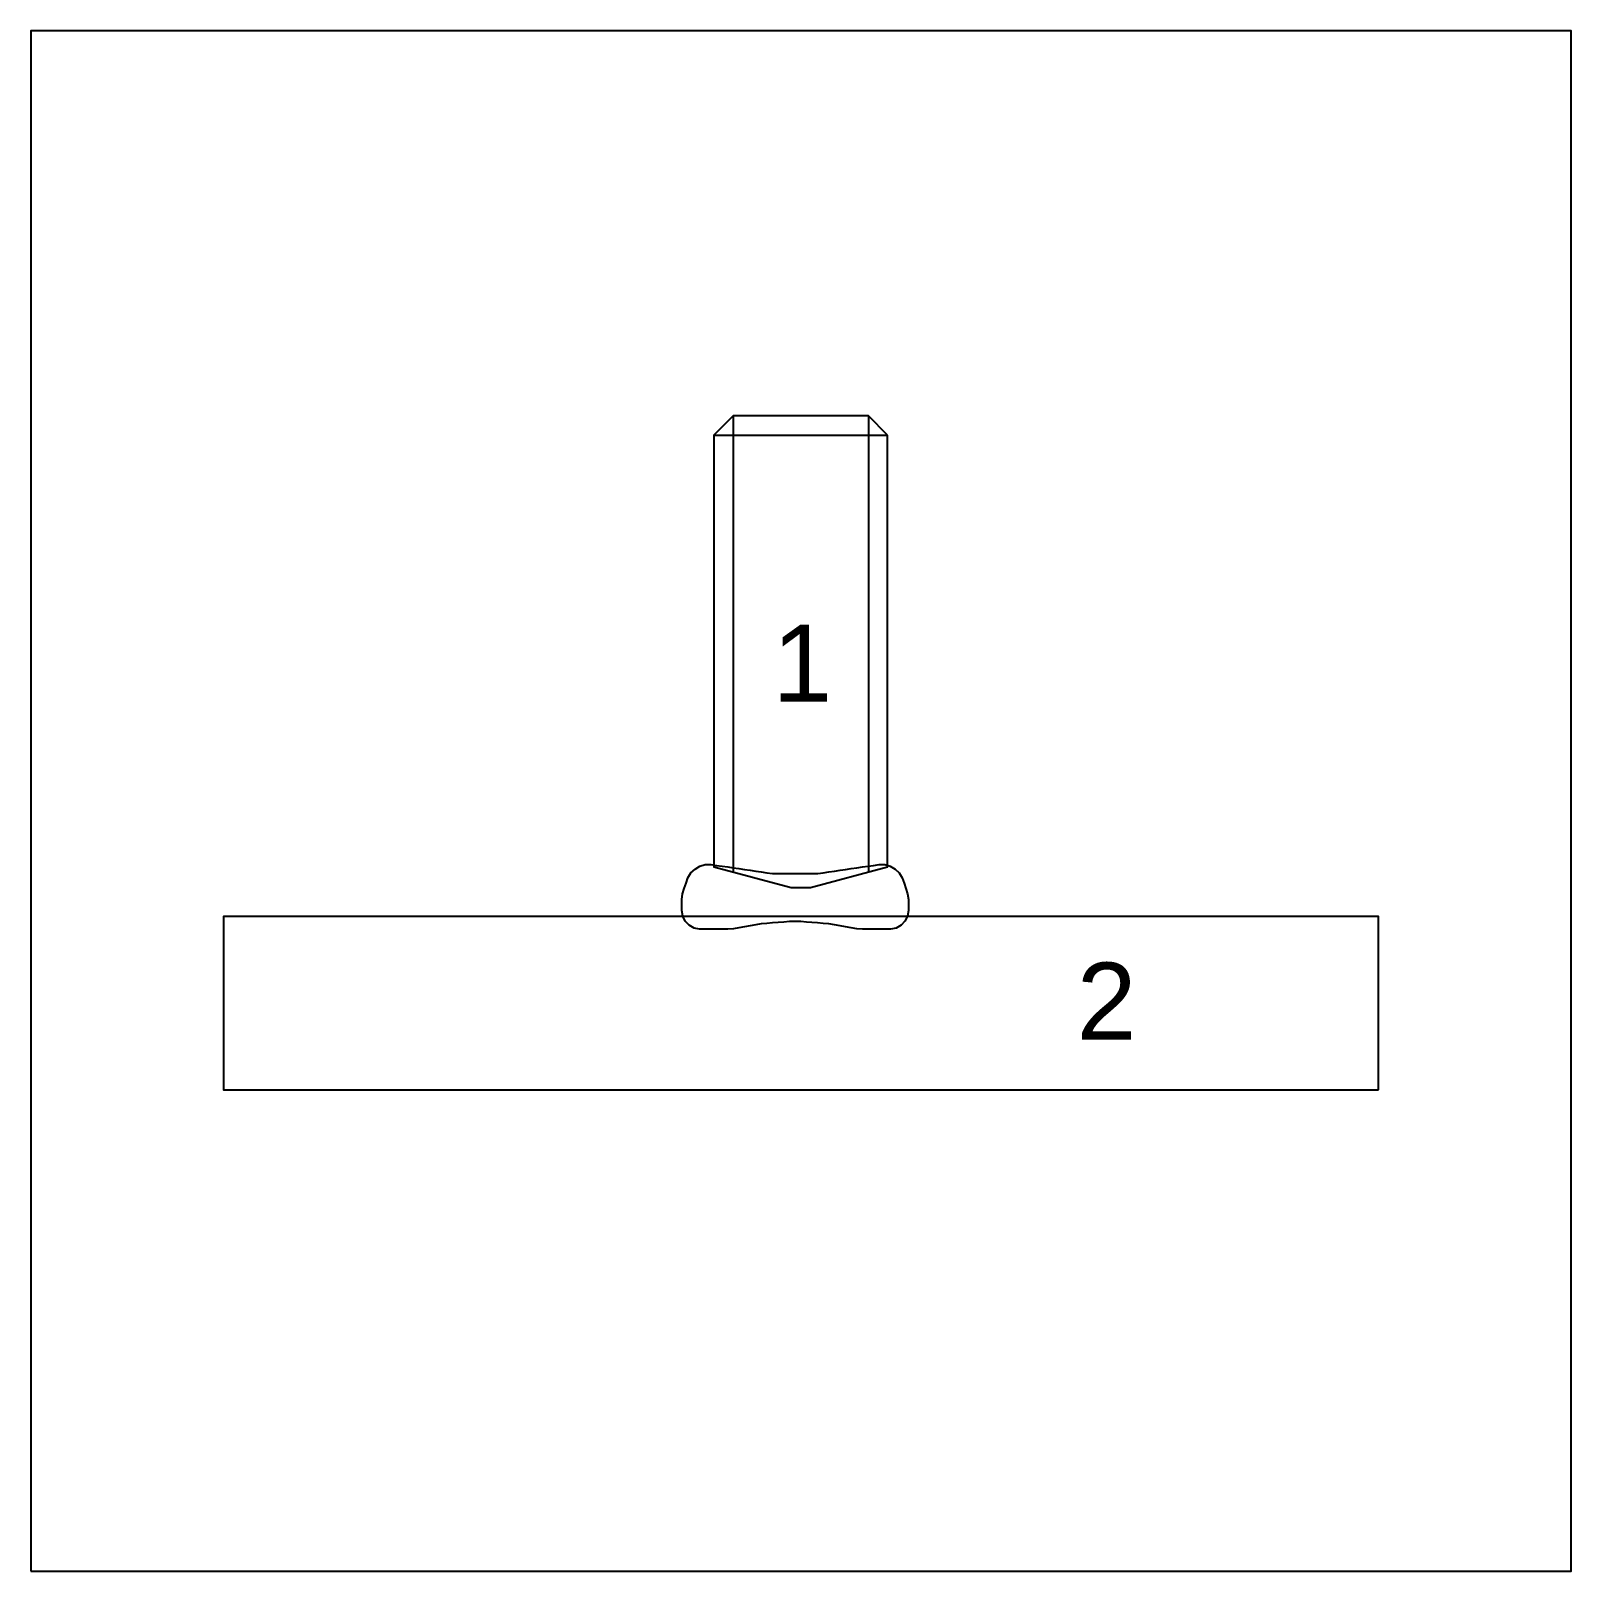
# Model space of a CAD drawing. Header units: millimetres. Extents: x 0 to 800, y 0 to 800.
import ezdxf

# ---------------------------------------------------------------- set-up
doc = ezdxf.new("R2010")
doc.units = ezdxf.units.MM
doc.styles.get("Standard").update_dxf_attribs({"font": 'arial.ttf'})

msp = doc.modelspace()

# ---------------------------------------------------------------- linework, layer by layer
for p, q in [((364.7, 600), (364.7, 363.08)), ((435, 600), (435, 363.08)), ((354.7, 590), (445, 590))]:
    msp.add_line(p, q)
for points in [[(0, 0), (800, 0), (800, 800), (0, 800)], [(445, 590), (435, 600), (364.7, 600), (354.7, 590), (354.7, 365.76), (394.85, 355), (404.85, 355), (445, 365.76)], [(700, 250), (700, 340), (100, 340), (100, 250)]]:
    msp.add_lwpolyline(points, close=True)
msp.add_lwpolyline([(396.91, 337.36), (393.98, 337.34), (391.05, 337.11), (388.13, 336.88), (385.2, 336.65), (382.27, 336.42), (379.35, 336.17), (376.46, 335.67), (373.57, 335.14), (370.68, 334.62), (367.79, 334.1), (364.9, 333.59), (361.97, 333.5), (359.03, 333.5), (356.1, 333.5), (353.16, 333.5), (350.23, 333.5), (347.29, 333.5), (344.43, 333.98), (341.89, 335.44), (339.88, 337.56), (338.57, 340.18), (338.08, 343.06), (338.07, 346), (338.07, 348.93), (338.46, 351.83), (339.39, 354.62), (340.33, 357.4), (341.31, 360.16), (342.86, 362.64), (345.01, 364.64), (347.47, 366.22), (350.29, 367.01), (353.21, 366.97), (356.12, 366.56), (359.03, 366.15), (361.93, 365.74), (364.84, 365.33), (367.75, 364.92), (370.65, 364.51), (373.55, 364.07), (376.46, 363.63), (379.36, 363.2), (382.26, 362.76), (385.17, 362.38), (388.11, 362.37), (391.04, 362.37), (393.98, 362.37), (396.91, 362.37), (399.85, 362.37), (402.79, 362.37), (405.72, 362.37), (408.66, 362.38), (411.57, 362.76), (414.47, 363.2), (417.37, 363.63), (420.27, 364.07), (423.18, 364.51), (426.08, 364.92), (428.99, 365.33), (431.9, 365.74), (434.8, 366.15), (437.71, 366.56), (440.62, 366.97), (443.54, 367.01), (446.36, 366.22), (448.82, 364.64), (450.97, 362.64), (452.52, 360.16), (453.5, 357.4), (454.44, 354.62), (455.37, 351.83), (455.76, 348.93), (455.76, 346), (455.75, 343.06), (455.26, 340.18), (453.95, 337.56), (451.94, 335.44), (449.4, 333.98), (446.54, 333.5), (443.6, 333.5), (440.67, 333.5), (437.73, 333.5), (434.8, 333.5), (431.86, 333.5), (428.93, 333.59), (426.04, 334.1), (423.15, 334.62), (420.26, 335.14), (417.37, 335.67), (414.48, 336.17), (411.56, 336.42), (408.63, 336.65), (405.7, 336.88), (402.78, 337.11), (399.85, 337.34), (396.91, 337.36)])

# ---------------------------------------------------------------- texts
for s, p in [('1', (385.19, 451.6)), ('2', (543.17, 276.06))]:
    msp.add_text(s, height=40).set_placement(p)

doc.saveas('drawing.dxf')
